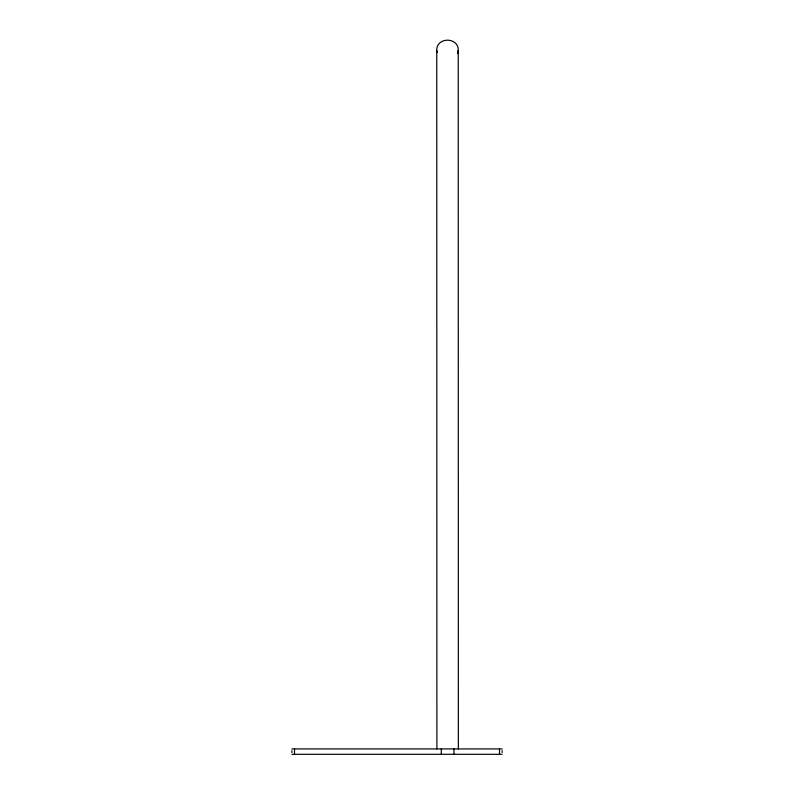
<?xml version="1.0" encoding="UTF-8"?>
<svg xmlns="http://www.w3.org/2000/svg" width="794" height="794" viewBox="0 0 794 794"><rect width="100%" height="100%" fill="white"/><g stroke="black" fill="none" stroke-linecap="round" stroke-linejoin="round"><path stroke-width="1.19" d="M436.889 748.931L436.76 51.074C435.678 36.564 459.329 36.564 458.237 51.074L458.366 748.931M457.672 53.406L458.237 50.439M291.874 748.931L502.126 748.931M291.874 754.3L502.126 754.3M436.76 50.439L437.137 52.414M502.126 750.717L502.126 752.514M499.505 748.931L499.505 754.3M453.95 748.931L453.95 754.3M441.295 748.931L441.295 754.3M294.495 748.931L294.495 754.3M291.874 750.717L291.874 752.514"/></g></svg>
